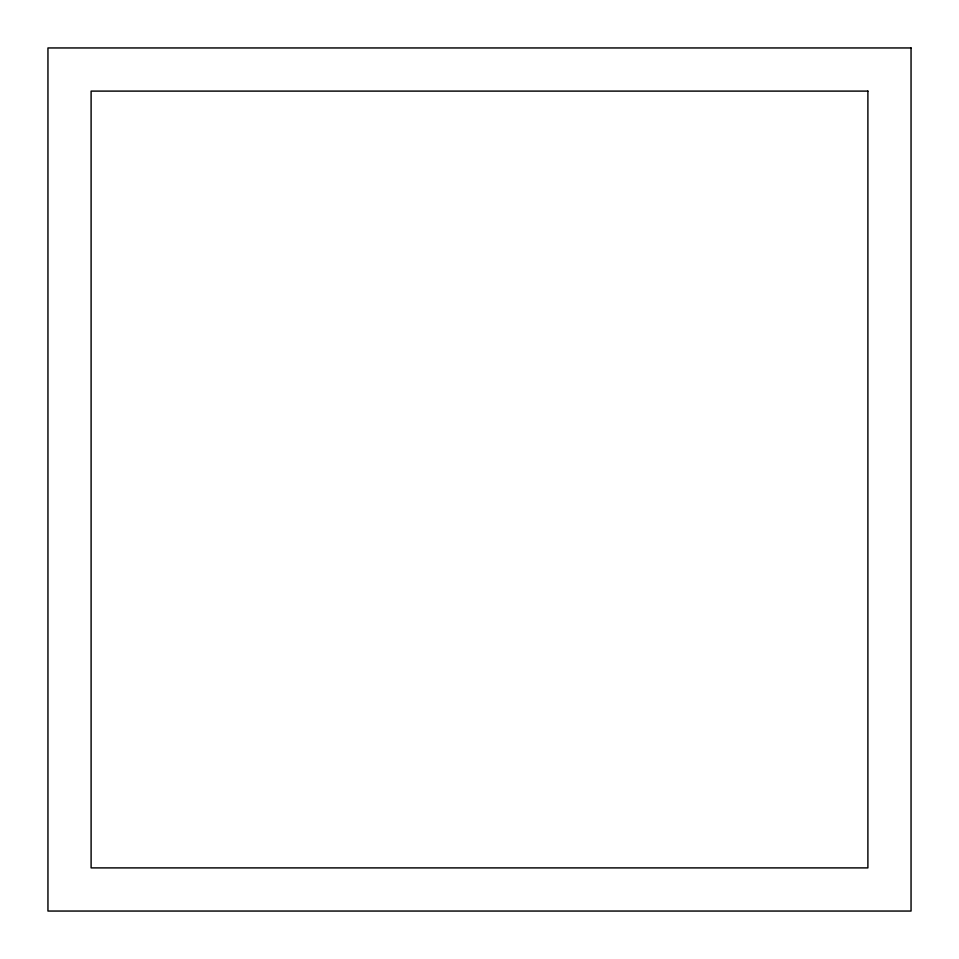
<?xml version="1.0" encoding="UTF-8"?>
<svg xmlns="http://www.w3.org/2000/svg" width="959" height="959" viewBox="0 0 959 959"><rect width="100%" height="100%" fill="white"/><g stroke="black" fill="none" stroke-linecap="round" stroke-linejoin="round"><path stroke-width="1.44" d="M911.05 47.95L47.95 47.95L47.95 911.05L911.05 911.05L911.05 47.95M867.895 91.105L91.105 91.105L91.105 867.895L867.895 867.895L867.895 91.105"/></g></svg>
